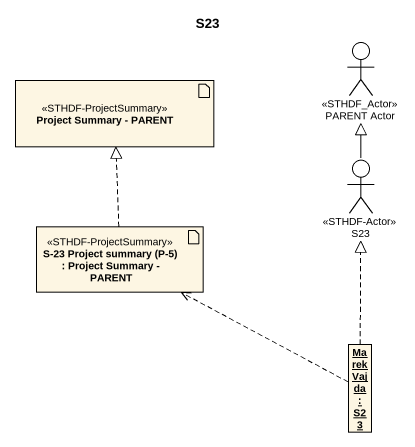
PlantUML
@startuml
title S23
allowmixing
hide circle
hide empty members
actor "PARENT Actor" as PARENT_Actor <<STHDF_Actor>>
artifact "Project Summary - PARENT" as Project_Summary_PARENT <<STHDF-ProjectSummary>>
actor S23 <<STHDF-Actor>>
artifact "S-23 Project summary (P-5) : Project Summary - PARENT" as S_23_Project_summary_P_5 <<STHDF-ProjectSummary>>
object "Marek Vajda : S23" as Marek_Vajda
S23 -up-|> PARENT_Actor
S_23_Project_summary_P_5 .up.|> Project_Summary_PARENT
Marek_Vajda .up.|> S23
Marek_Vajda .left.> S_23_Project_summary_P_5
@enduml
